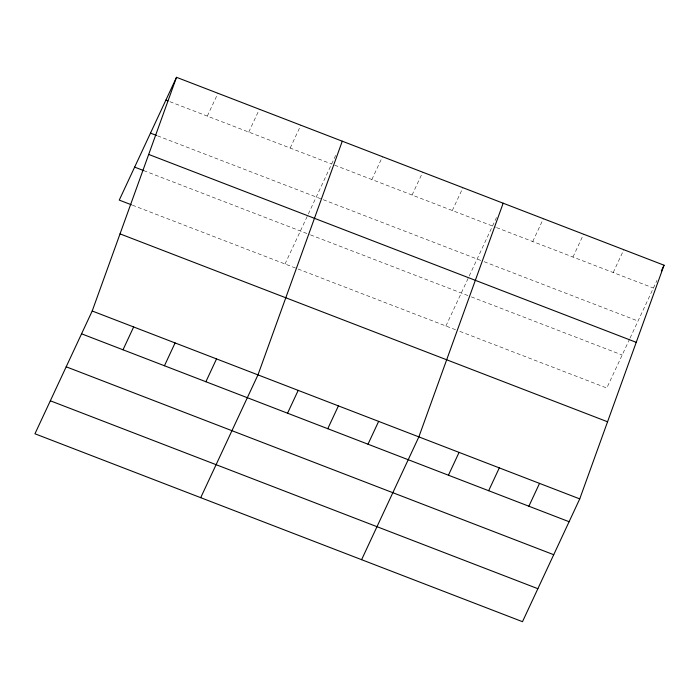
<?xml version="1.0" encoding="UTF-8"?>
<svg xmlns="http://www.w3.org/2000/svg" width="699" height="699" viewBox="0 0 699 699"><rect width="100%" height="100%" fill="white"/><g stroke="black" fill="none" stroke-linecap="round" stroke-linejoin="round"><path stroke-width="0.52" stroke-dasharray="3.5 2.62" d="M207.315 116.104L217.957 93.282M248.757 132.076L259.399 109.254M290.19 148.048L300.832 125.226M285.017 263.986L307.883 214.951M308.329 214.008L336.507 153.562M371.859 179.521L382.502 156.698M412.078 195.03L422.72 172.207M452.297 210.53L462.939 187.708M445.901 325.996L468.776 276.961M469.212 276.018L496.508 217.476M532.743 241.531L543.385 218.708M572.962 257.04L583.604 234.217M613.189 272.54L623.831 249.718M629.659 338.971L606.793 388.006L458.981 331.038M630.096 338.028L656.955 280.43M169.918 101.696L331.632 164.02M334.646 165.182L495.539 227.192M496.543 227.586L653.408 288.04M157.563 135.851L322.283 199.337M323.288 199.722L483.175 261.347M484.18 261.732L638.021 321.033M143.732 170.617L309.447 234.488M310.461 234.873L470.34 296.498M471.344 296.883L622.171 355.022M132.399 205.165L297.084 268.643M298.089 269.028L457.967 330.653"/><path stroke-width="1.05" d="M92.207 310.994L176.515 77.309L664.05 265.218L579.742 498.894L522.485 621.691L34.95 433.782L92.207 310.994L579.742 498.894M342.274 141.198L257.975 374.882L200.709 497.671M503.166 203.208L418.858 436.892L361.601 559.681M176.515 77.309L119.258 200.106L131.386 204.781M123.007 349.788L133.649 326.966M164.448 365.76L175.091 342.938M205.89 381.733L216.533 358.91M287.551 413.205L298.193 390.383M327.77 428.705L338.412 405.883M367.997 444.206L378.64 421.383M448.435 475.215L459.077 452.393M488.662 490.715L499.304 467.893M528.881 506.216L539.523 483.393M661.385 270.924L664.05 265.218M165.873 100.132L167.891 100.909M150.486 133.125L156.55 135.457M148.695 154.427L636.23 342.335M134.636 167.113L143.732 170.617M120.027 233.877L607.562 421.785M81.565 333.816L569.1 521.716M66.187 366.8L553.722 554.709M50.337 400.789L537.872 588.698"/></g></svg>
